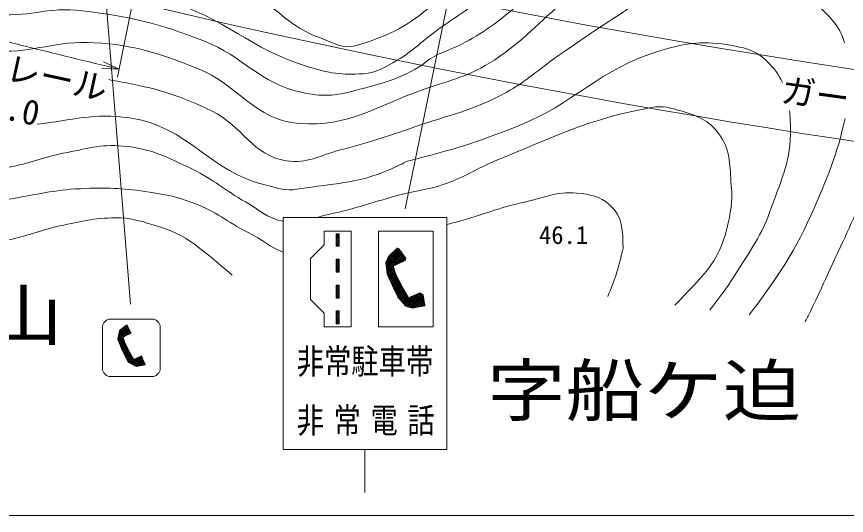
# Model space of a CAD drawing. Units: millimetres, scale not verified. Extents: x 40000 to 680000, y 20000 to 380000.
# Drawn here: x 170196 to 230948, y 205000 to 241531 of the extents above; entities that cross this region are included whole.
import ezdxf
from ezdxf.enums import TextEntityAlignment as Align

# ---------------------------------------------------------------- set-up
doc = ezdxf.new("R2010")
doc.units = ezdxf.units.MM
doc.header["$LTSCALE"] = 1000
for name, color, linetype, lineweight in [('M-BGD', 7, 'Continuous', 13), ('M-STR-HTXT', 7, 'Continuous', 13), ('M-STR-STRC', 7, 'Continuous', 13), ('M-TTL-BAND', 7, 'Continuous', 13)]:
    doc.layers.add(name, color=color, linetype=linetype, lineweight=lineweight)
doc.layers.add('M-BMK-HTXT', color=7, linetype='Continuous')
doc.styles.add('ＭＳ ゴシック', font='')
doc.styles.get('ＭＳ ゴシック').set_extended_font_data('MS Gothic')

msp = doc.modelspace()

# ---------------------------------------------------------------- linework, layer by layer
at = {"layer": 'M-BGD'}
for points, knots in [([(125243, 229440), (127839, 231194), (129807, 231882), (132543, 233855), (136525, 236726), (138413, 238775), (142208, 241887), (144867, 244066), (146229, 245457), (149045, 247428), (150475, 248429), (151291, 249000), (152878, 249727), (155144, 250767), (156587, 251155), (159078, 251241), (160894, 251303), (161872, 250687), (163580, 250065), (165684, 249297), (166536, 248151), (168619, 247329), (169950, 246804), (170705, 246490), (172109, 246217), (175911, 245477), (178149, 245724), (181946, 244956), (184008, 244539), (185108, 244044), (187050, 243233), (189320, 242284), (190112, 240774), (192436, 239966), (193430, 239621), (194065, 239114), (195072, 239417), (197285, 240085), (198555, 240654), (200330, 242135), (200788, 242517), (200972, 242811), (201416, 243210), (202917, 244561), (204299, 244701), (205602, 246244), (206464, 247265), (206693, 248021), (207425, 249139), (208208, 250336), (208751, 250935), (209545, 252124), (209789, 252489), (209870, 252607), (210164, 253064)], [0, 0, 0, 0, 1, 1, 1, 2, 2, 2, 3, 3, 3, 4, 4, 4, 5, 5, 5, 6, 6, 6, 7, 7, 7, 8, 8, 8, 9, 9, 9, 10, 10, 10, 11, 11, 11, 12, 12, 12, 13, 13, 13, 14, 14, 14, 15, 15, 15, 16, 16, 16, 17, 17, 17, 18, 18, 18, 18]), ([(130042, 227940), (133156, 230054), (135494, 231163), (138883, 233579), (142082, 235859), (143673, 237403), (146663, 239951), (147356, 240542), (147688, 240941), (148414, 241492), (149750, 242508), (150639, 242880), (152125, 243661), (153674, 244476), (154493, 245091), (156175, 245576), (157227, 245880), (157890, 245786), (158977, 245653), (161700, 245319), (162848, 243814), (165409, 242828), (166565, 242383), (167165, 241921), (168392, 241749), (170956, 241389), (172448, 242288), (175017, 241963), (178566, 241515), (180574, 241055), (183904, 239746), (186835, 238593), (187963, 236667), (191039, 235986), (192546, 235653), (193500, 235708), (194989, 236117), (196872, 236633), (197997, 236858), (199677, 237853), (200010, 238051), (200147, 238236), (200477, 238438), (201423, 239019), (202078, 239110), (203047, 239651), (204566, 240498), (205363, 241085), (206693, 242204), (207924, 243240), (208520, 243927), (209620, 245101), (210463, 246000), (210882, 246552), (211693, 247481), (212628, 248551), (212922, 248886), (214092, 250217)], [0, 0, 0, 0, 1, 1, 1, 2, 2, 2, 3, 3, 3, 4, 4, 4, 5, 5, 5, 6, 6, 6, 7, 7, 7, 8, 8, 8, 9, 9, 9, 10, 10, 10, 11, 11, 11, 12, 12, 12, 13, 13, 13, 14, 14, 14, 15, 15, 15, 16, 16, 16, 17, 17, 17, 18, 18, 18, 19, 19, 19, 19]), ([(127493, 228737), (132677, 231866), (134684, 233067), (139195, 236484), (142940, 239321), (144498, 241628), (148456, 244160), (150533, 245488), (151762, 246205), (154102, 246980), (156511, 247777), (157992, 248154), (160523, 247970), (163948, 247721), (165221, 245206), (168561, 244408), (169818, 244107), (170557, 244119), (171837, 243945), (175480, 243451), (177640, 243749), (181168, 242717), (185461, 241461), (187255, 239145), (191540, 237862), (193062, 237406), (193993, 237207), (195576, 237351), (196614, 237445), (197150, 237820), (198055, 238338), (199244, 239019), (199751, 239641), (200859, 240448), (202199, 241425), (203017, 241881), (204327, 242898), (205415, 243742), (206101, 244143), (207033, 245156), (207338, 245489), (207588, 245795), (207810, 246093)], [0, 0, 0, 0, 1, 1, 1, 2, 2, 2, 3, 3, 3, 4, 4, 4, 5, 5, 5, 6, 6, 6, 7, 7, 7, 8, 8, 8, 9, 9, 9, 10, 10, 10, 11, 11, 11, 12, 12, 12, 13, 13, 13, 14, 14, 14, 14]), ([(168910, 239011), (171425, 238881), (173122, 239781), (175885, 239620), (178904, 239444), (180579, 238843), (183395, 237744), (186494, 236534), (187576, 233948), (190894, 233707), (194552, 233441), (196490, 234973), (199952, 236183), (202036, 236911), (203326, 237139), (205172, 238351), (207419, 239826), (208349, 241089), (210443, 242774), (211995, 244023), (212884, 244700), (214476, 245897), (215595, 246738), (215955, 247006), (217357, 248027)], [0, 0, 0, 0, 1, 1, 1, 2, 2, 2, 3, 3, 3, 4, 4, 4, 5, 5, 5, 6, 6, 6, 7, 7, 7, 8, 8, 8, 8]), ([(230810, 239616), (230445, 240917), (229641, 241605), (228588, 242628), (228332, 242877), (228181, 243025), (227860, 243183), (226423, 243889), (225629, 244513), (224034, 244659), (222900, 244763), (222248, 244686), (221122, 244520), (219760, 244321), (218978, 244195), (217699, 243687), (216068, 243040), (215334, 242305), (213854, 241363), (212245, 240338), (211372, 239719), (209803, 238634), (208320, 237608), (207613, 236837), (206030, 235974), (203552, 234624), (201937, 234346), (199268, 233429), (197162, 232706), (195978, 232297), (193821, 231741), (192331, 231357), (191479, 230737), (189957, 230969), (187411, 231359), (186790, 233508), (184468, 234624), (182160, 235733), (180755, 236184), (178241, 236673), (177771, 236764), (177354, 236845), (176960, 236913)], [0, 0, 0, 0, 1, 1, 1, 2, 2, 2, 3, 3, 3, 4, 4, 4, 5, 5, 5, 6, 6, 6, 7, 7, 7, 8, 8, 8, 9, 9, 9, 10, 10, 10, 11, 11, 11, 12, 12, 12, 13, 13, 13, 14, 14, 14, 14]), ([(226269, 236704), (226014, 237247), (225651, 237760), (225132, 238270), (224238, 239149), (223395, 239273), (222158, 239476), (220276, 239786), (219126, 239560), (217297, 239022), (212836, 237710), (211103, 235153), (206772, 233461), (203703, 232262), (202501, 231878), (198728, 230921)], [0, 0, 0, 0, 1, 1, 1, 2, 2, 2, 3, 3, 3, 4, 4, 4, 5, 5, 5, 5]), ([(218395, 220391), (220345, 222497), (221583, 223423), (222191, 225997), (222476, 227204), (222631, 227919), (222519, 229154), (222388, 230592), (222522, 231557), (221731, 232765), (221014, 233860), (220178, 234220), (218923, 234596), (218067, 234852), (217531, 235027), (216652, 234867), (212060, 234032), (209667, 232768), (205345, 231009), (203784, 230373), (203015, 229759), (201417, 229224), (200287, 228846), (199601, 228822), (198448, 228523), (196322, 227971), (195173, 227499), (193026, 227036), (192715, 226969), (192435, 226893), (192171, 226820)], [0, 0, 0, 0, 1, 1, 1, 2, 2, 2, 3, 3, 3, 4, 4, 4, 5, 5, 5, 6, 6, 6, 7, 7, 7, 8, 8, 8, 9, 9, 9, 10, 10, 10, 10]), ([(220957, 220058), (221541, 220783), (222130, 221580), (222734, 222529), (223936, 224419), (224723, 225457), (225470, 227568), (226241, 229750), (226886, 231015), (226853, 233329), (226846, 233790), (226829, 234222), (226790, 234631)], [0, 0, 0, 0, 1, 1, 1, 2, 2, 2, 3, 3, 3, 4, 4, 4, 4]), ([(189702, 226554), (189692, 226555), (189682, 226557), (189672, 226559), (188496, 226766), (187994, 227372), (186954, 227960), (185401, 228837), (184676, 229586), (183065, 230352), (181182, 231247), (180079, 231860), (178002, 232046), (176280, 232200), (175305, 231844), (173606, 231520), (171878, 231190), (170975, 230694), (169235, 230433), (167777, 230214), (166921, 230026), (165465, 230258), (163843, 230516), (163070, 231215), (161682, 232092), (160781, 232661), (160578, 233443), (159591, 233844), (158423, 234317), (157616, 234196), (156368, 234015), (154139, 233693), (153041, 232865), (150999, 231917), (148823, 230907), (147702, 230139), (145675, 228856), (143574, 227527), (142882, 227011), (140456, 225214)], [0, 0, 0, 0, 1, 1, 1, 2, 2, 2, 3, 3, 3, 4, 4, 4, 5, 5, 5, 6, 6, 6, 7, 7, 7, 8, 8, 8, 9, 9, 9, 10, 10, 10, 11, 11, 11, 12, 12, 12, 13, 13, 13, 13]), ([(171692, 233656), (171692, 233656), (171692, 233656), (171692, 233656), (174326, 233941), (175836, 234485), (178460, 234116), (182817, 233502), (184281, 230129), (188570, 229150), (189393, 228962), (189881, 228755), (190715, 228887), (193627, 229346), (195420, 229290), (198070, 230581), (198330, 230708), (198443, 230744), (198728, 230921)], [0, 0, 0, 0, 1, 1, 1, 2, 2, 2, 3, 3, 3, 4, 4, 4, 5, 5, 5, 6, 6, 6, 6]), ([(223834, 219684), (225421, 221786), (227028, 223986), (228358, 227003), (229553, 229714), (230275, 231393), (230846, 234067)], [0, 0, 0, 0, 1, 1, 1, 2, 2, 2, 2]), ([(227910, 219154), (228038, 219385), (228165, 219628), (228287, 219888), (230546, 224684), (231772, 227391), (233904, 232245), (234126, 232750), (234347, 233160), (234554, 233551)], [0, 0, 0, 0, 1, 1, 1, 2, 2, 2, 3, 3, 3, 3]), ([(142419, 225101), (144809, 226661), (145517, 227149), (147634, 228224), (149404, 229123), (150398, 229654), (152280, 230289), (154253, 230954), (155467, 231142), (157548, 231096), (158173, 231082), (158507, 230898), (159095, 230685), (160061, 230336), (160503, 229920), (161404, 229426), (162243, 228965), (162710, 228701), (163549, 228240), (164289, 227833), (164610, 227321), (165446, 227202), (167243, 226947), (168193, 227905), (169981, 228217), (172029, 228574), (173175, 228871), (175253, 228944), (177080, 229008), (178118, 228945), (179927, 228679), (181223, 228488), (181951, 228318), (183180, 227865), (184831, 227257), (185567, 226508), (187139, 225718), (188174, 225197), (188800, 224621), (189702, 224280)], [0, 0, 0, 0, 1, 1, 1, 2, 2, 2, 3, 3, 3, 4, 4, 4, 5, 5, 5, 6, 6, 6, 7, 7, 7, 8, 8, 8, 9, 9, 9, 10, 10, 10, 11, 11, 11, 12, 12, 12, 13, 13, 13, 13]), ([(201702, 226303), (201942, 226369), (202193, 226438), (202455, 226509), (204386, 227034), (205419, 227513), (207373, 227944), (208854, 228270), (209689, 228739), (211201, 228604), (212208, 228513), (212878, 228396), (213639, 227729), (214608, 226879), (214559, 225823), (214599, 224572)], [0, 0, 0, 0, 1, 1, 1, 2, 2, 2, 3, 3, 3, 4, 4, 4, 5, 5, 5, 5]), ([(185980, 222605), (183667, 224498), (182775, 225556), (180199, 226280), (179145, 226576), (178538, 226817), (177442, 226795), (175836, 226762), (174940, 226547), (173370, 226204), (171988, 225901), (171256, 225562), (169878, 225238), (168401, 224891), (167567, 224603), (166050, 224578), (165274, 224565), (164826, 224687), (164103, 224970), (162887, 225445), (162476, 226230), (161286, 226768), (159531, 227561), (158409, 227741), (156490, 227912), (154584, 228081), (153468, 228024), (151601, 227604), (150440, 227344), (149844, 226995), (148758, 226508), (147542, 225962), (147131, 225714), (145743, 224911)], [0, 0, 0, 0, 1, 1, 1, 2, 2, 2, 3, 3, 3, 4, 4, 4, 5, 5, 5, 6, 6, 6, 7, 7, 7, 8, 8, 8, 9, 9, 9, 10, 10, 10, 11, 11, 11, 11])]:
    msp.add_open_spline(points, degree=3, knots=knots, dxfattribs=at)
msp.add_open_spline([(213478, 221030), (213964, 222190), (214233, 222941), (214599, 224572)], degree=3, dxfattribs=at)
at = {"layer": 'M-STR-HTXT'}
for p, q in [((181104, 254397), (177583, 237088)), ((177704, 237684), (176547, 238217)), ((177704, 237684), (176431, 237731))]:
    msp.add_line(p, q, dxfattribs=at)
for centre, start, end in [((328796, 883448), 246.58565, 265.65263), ((328945, 878162), 246.43548, 276.66886), ((329369, 872906), 255.30422, 256.57159)]:
    msp.add_arc(centre, 653077, start, end, dxfattribs=at)
at = {"layer": 'M-STR-STRC'}
for p, q in [((174704, 268429), (178528, 220474)), ((198646, 227460), (205881, 262573)), ((189702, 226820), (201702, 226820)), ((189702, 209820), (189702, 226820)), ((201702, 226820), (201702, 209820)), ((192702, 225820), (194702, 225820)), ((192702, 224820), (192702, 225820)), ((193602, 225620), (193602, 224720)), ((193602, 225620), (193802, 225620)), ((193602, 225594), (193628, 225620)), ((193602, 225453), (193769, 225620)), ((193802, 225364), (193602, 225564)), ((193602, 225312), (193802, 225512)), ((193802, 225222), (193602, 225422)), ((193802, 225505), (193687, 225620)), ((193802, 225620), (193802, 224720)), ((194702, 225820), (194702, 218820)), ((196702, 225820), (200702, 225820)), ((196702, 218820), (196702, 225820)), ((200702, 225820), (200702, 218820)), ((191702, 223820), (192702, 224820)), ((193602, 225170), (193802, 225370)), ((193802, 225081), (193602, 225281)), ((193602, 225029), (193802, 225229)), ((193802, 224940), (193602, 225140)), ((193602, 224887), (193802, 225087)), ((193802, 224798), (193602, 224998)), ((193602, 224746), (193802, 224946)), ((193738, 224720), (193602, 224857)), ((193718, 224720), (193802, 224804)), ((193802, 224720), (193602, 224720)), ((197227, 223539), (198195, 224507)), ((197236, 223407), (198255, 224425)), ((197251, 223281), (198315, 224344)), ((197267, 223155), (198375, 224263)), ((197283, 223029), (198435, 224182)), ((197351, 223804), (198106, 224560)), ((197423, 223960), (198056, 224571)), ((198384, 223549), (197703, 224230)), ((198481, 223594), (197775, 224300)), ((198578, 223638), (197847, 224369)), ((198649, 223708), (197919, 224439)), ((198679, 223820), (197991, 224508)), ((198056, 224571), (198166, 224545)), ((198368, 224272), (198073, 224567)), ((198166, 224545), (198685, 223844)), ((191702, 220820), (191702, 223820)), ((193802, 223770), (193602, 223770)), ((193602, 223770), (193602, 222820)), ((193602, 223769), (193603, 223770)), ((193602, 223628), (193745, 223770)), ((193802, 223506), (193602, 223706)), ((193602, 223486), (193802, 223686)), ((193802, 223647), (193679, 223770)), ((193802, 223770), (193802, 222820)), ((197221, 223526), (197423, 223960)), ((197811, 223132), (197283, 223660)), ((197298, 222904), (198495, 224100)), ((197818, 223266), (197328, 223756)), ((197909, 223317), (197373, 223853)), ((198000, 223368), (197418, 223949)), ((198094, 223415), (197487, 224022)), ((198191, 223460), (197559, 224091)), ((198288, 223504), (197631, 224161)), ((197782, 223246), (198555, 224019)), ((198638, 223666), (198031, 223386)), ((198091, 223414), (198616, 223938)), ((198354, 223535), (198676, 223857)), ((198617, 223656), (198642, 223681)), ((198685, 223844), (198638, 223666)), ((193802, 223364), (193602, 223564)), ((193602, 223345), (193802, 223545)), ((193802, 223223), (193602, 223423)), ((193602, 223203), (193802, 223403)), ((193802, 223082), (193602, 223282)), ((193602, 223062), (193802, 223262)), ((193802, 222940), (193602, 223140)), ((193602, 222921), (193802, 223121)), ((193780, 222820), (193602, 222999)), ((193643, 222820), (193802, 222979)), ((197327, 222676), (197221, 223526)), ((197949, 222712), (197233, 223427)), ((197880, 222922), (197238, 223563)), ((198066, 222453), (197253, 223266)), ((198205, 222172), (197273, 223104)), ((197314, 222778), (197776, 223240)), ((197335, 222657), (197811, 223133)), ((197379, 222560), (197846, 223027)), ((197775, 223242), (198031, 223386)), ((197971, 222645), (197775, 223242)), ((193639, 222820), (193602, 222857)), ((193802, 222820), (193602, 222820)), ((193785, 222820), (193802, 222838)), ((198345, 221891), (197294, 222943)), ((198503, 221592), (197314, 222781)), ((197713, 221809), (197327, 222676)), ((198697, 221256), (197367, 222587)), ((197422, 222462), (197881, 222920)), ((197466, 222364), (197916, 222814)), ((197509, 222266), (197950, 222707)), ((197553, 222168), (197990, 222605)), ((197596, 222070), (198037, 222511)), ((197640, 221972), (198084, 222416)), ((197971, 222645), (198438, 221704)), ((193802, 221870), (193602, 221870)), ((193602, 221870), (193602, 220920)), ((193602, 221810), (193662, 221870)), ((193602, 221669), (193802, 221869)), ((193802, 221587), (193602, 221787)), ((193802, 221729), (193660, 221870)), ((193802, 221870), (193802, 220920)), ((193802, 221870), (193802, 221870)), ((198891, 220920), (197480, 222332)), ((199432, 220239), (197593, 222077)), ((197683, 221874), (198131, 222322)), ((199313, 220216), (197707, 221823)), ((197713, 221809), (198120, 220950)), ((197728, 221777), (198178, 222227)), ((197773, 221681), (198225, 222133)), ((197819, 221585), (198272, 222038)), ((197864, 221489), (198319, 221944)), ((197910, 221393), (198366, 221849)), ((197955, 221297), (198413, 221755)), ((193602, 221527), (193802, 221727)), ((193802, 221446), (193602, 221646)), ((193602, 221386), (193802, 221586)), ((193802, 221304), (193602, 221504)), ((193602, 221244), (193802, 221444)), ((193802, 221163), (193602, 221363)), ((193602, 221103), (193802, 221303)), ((193802, 221021), (193602, 221221)), ((193602, 220961), (193802, 221161)), ((199194, 220194), (197833, 221554)), ((199021, 220225), (197961, 221286)), ((198001, 221201), (198462, 221663)), ((198046, 221106), (198514, 221573)), ((198091, 221010), (198565, 221484)), ((198145, 220922), (198617, 221394)), ((198213, 220848), (198669, 221304)), ((198280, 220774), (198721, 221215)), ((198438, 221704), (198901, 220904)), ((198684, 220329), (199596, 221241)), ((198787, 220291), (199769, 221273)), ((198897, 220260), (199857, 221219)), ((199008, 220229), (199945, 221166)), ((199725, 221300), (199116, 221022)), ((200072, 220447), (199377, 221142)), ((200046, 220615), (199475, 221186)), ((200019, 220782), (199572, 221230)), ((199993, 220950), (199669, 221275)), ((199961, 221156), (199725, 221300)), ((199967, 221118), (199879, 221206)), ((200084, 220369), (199961, 221156)), ((192702, 219820), (191702, 220820)), ((193762, 220920), (193602, 221080)), ((193620, 220920), (193602, 220939)), ((193802, 220920), (193602, 220920)), ((193702, 220920), (193802, 221020)), ((198825, 220280), (198088, 221017)), ((198120, 220950), (198695, 220316)), ((198347, 220700), (198773, 221125)), ((198414, 220625), (198825, 221036)), ((198482, 220551), (198877, 220946)), ((198549, 220477), (199067, 220995)), ((198616, 220403), (199336, 221122)), ((198901, 220904), (199116, 221022)), ((199551, 220261), (198906, 220906)), ((199670, 220283), (198997, 220956)), ((199789, 220306), (199088, 221007)), ((199118, 220198), (199977, 221056)), ((199908, 220328), (199183, 221053)), ((199270, 220208), (199996, 220934)), ((200027, 220350), (199280, 221097)), ((199444, 220241), (200015, 220812)), ((199618, 220274), (200034, 220689)), ((199792, 220306), (200053, 220567)), ((193802, 219970), (193602, 219970)), ((193602, 219970), (193602, 219020)), ((193602, 219867), (193705, 219970)), ((193602, 219726), (193802, 219926)), ((193802, 219801), (193633, 219970)), ((193802, 219943), (193775, 219970)), ((193802, 219970), (193802, 219020)), ((198695, 220316), (199156, 220187)), ((199156, 220187), (200074, 220359)), ((199966, 220339), (200072, 220445)), ((200074, 220359), (200084, 220369)), ((176773, 219297), (176958, 219374)), ((176958, 219374), (180234, 219374)), ((180234, 219374), (180419, 219297)), ((192702, 218820), (192702, 219820)), ((193802, 219660), (193602, 219860)), ((193602, 219584), (193802, 219784)), ((193802, 219519), (193602, 219719)), ((193602, 219443), (193802, 219643)), ((193802, 219377), (193602, 219577)), ((193602, 219302), (193802, 219502)), ((193802, 219236), (193602, 219436)), ((193602, 219160), (193802, 219360)), ((176496, 218912), (176573, 219097)), ((176496, 215636), (176496, 218912)), ((176573, 219097), (176773, 219297)), ((177635, 218074), (178350, 218789)), ((177675, 218255), (178301, 218881)), ((177715, 218436), (178154, 218875)), ((177740, 218549), (178259, 218958)), ((178459, 218283), (177993, 218749)), ((178556, 218327), (178072, 218811)), ((178483, 218542), (178151, 218873)), ((178319, 218847), (178231, 218936)), ((178259, 218958), (178590, 218343)), ((180620, 219097), (180419, 219297)), ((180696, 218912), (180620, 219097)), ((180696, 218912), (180696, 215636)), ((194702, 218820), (192702, 218820)), ((193802, 219094), (193602, 219294)), ((193735, 219020), (193602, 219153)), ((193802, 219020), (193602, 219020)), ((193604, 219020), (193802, 219219)), ((193745, 219020), (193802, 219077)), ((200702, 218820), (196702, 218820)), ((177599, 217908), (177740, 218549)), ((177602, 217899), (178400, 218697)), ((177642, 217798), (178449, 218605)), ((178122, 217630), (177643, 218109)), ((178053, 217840), (177669, 218225)), ((177988, 218047), (177694, 218341)), ((178078, 218098), (177719, 218457)), ((178169, 218149), (177756, 218562)), ((178266, 218193), (177835, 218624)), ((178363, 218238), (177914, 218686)), ((177986, 218046), (178165, 218147)), ((178091, 218105), (178498, 218513)), ((178590, 218343), (178165, 218147)), ((178367, 218240), (178548, 218421)), ((177942, 217043), (177599, 217908)), ((178261, 217350), (177618, 217993)), ((178400, 217069), (177624, 217846)), ((177683, 217697), (177997, 218012)), ((178575, 216753), (177717, 217611)), ((177723, 217596), (178032, 217905)), ((177763, 217494), (178067, 217798)), ((177803, 217393), (178102, 217692)), ((177843, 217292), (178142, 217590)), ((177883, 217191), (178188, 217496)), ((178123, 217628), (177986, 218046)), ((178123, 217628), (178450, 216969)), ((178770, 216417), (177810, 217377)), ((179107, 215938), (177902, 217142)), ((177924, 217089), (178235, 217401)), ((177942, 217043), (178375, 216219)), ((177968, 216993), (178282, 217307)), ((178017, 216900), (178329, 217212)), ((178066, 216807), (178376, 217118)), ((178114, 216715), (178423, 217023)), ((178163, 216622), (178472, 216931)), ((178450, 216969), (178774, 216409)), ((178989, 215915), (178032, 216872)), ((178740, 216022), (178188, 216574)), ((178212, 216529), (178524, 216841)), ((178260, 216436), (178576, 216752)), ((178309, 216344), (178628, 216662)), ((178358, 216251), (178679, 216572)), ((178435, 216186), (178731, 216483)), ((178527, 216137), (178830, 216440)), ((178619, 216087), (179107, 216575)), ((178711, 216038), (179353, 216680)), ((178774, 216409), (178925, 216492)), ((179225, 215961), (178776, 216410)), ((178803, 215988), (179392, 216578)), ((179343, 215984), (178867, 216461)), ((178895, 215939), (179432, 216476)), ((179350, 216687), (178925, 216492)), ((179462, 216008), (178961, 216509)), ((179017, 215920), (179471, 216374)), ((179580, 216031), (179058, 216553)), ((179530, 216222), (179155, 216597)), ((179441, 216453), (179252, 216642)), ((179352, 216683), (179349, 216686)), ((179602, 216035), (179350, 216687)), ((178434, 216187), (178345, 216276)), ((178375, 216219), (178953, 215908)), ((178953, 215908), (179602, 216035)), ((179193, 215955), (179510, 216272)), ((179369, 215989), (179550, 216170)), ((179545, 216024), (179589, 216068)), ((176573, 215451), (176496, 215636)), ((176773, 215250), (176573, 215451)), ((176958, 215174), (176773, 215250)), ((180234, 215174), (176958, 215174)), ((180234, 215174), (180419, 215250)), ((180419, 215250), (180620, 215451)), ((180620, 215451), (180696, 215636)), ((189702, 209820), (201702, 209820)), ((195702, 209820), (195702, 206678))]:
    msp.add_line(p, q, dxfattribs=at)
at = {"layer": 'M-TTL-BAND'}
msp.add_line((40000, 205000), (579000, 205000), dxfattribs=at)

# ---------------------------------------------------------------- texts
at = {"layer": 'M-BGD', "style": 'ＭＳ ゴシック'}
msp.add_text('46.1', height=1320, dxfattribs=at).set_placement((208444, 224484), align=Align.BOTTOM_LEFT)
at = {"layer": 'M-BMK-HTXT', "style": 'ＭＳ ゴシック', "width": 1.15}
for s, p in [('字森脇西山', (159221, 216699)), ('字船ケ迫', (216134, 211210))]:
    msp.add_text(s, height=3666, dxfattribs=at).set_placement(p, align=Align.BOTTOM_CENTER)
at = {"layer": 'M-STR-HTXT', "style": 'ＭＳ ゴシック'}
for s, rotation, p in [('ガードレール', 347.591, (169167, 236395)), ('ガードレール\u3000L=500.0', 352.081, (238996, 232933)), ('L=13.0', 347.591, (167878, 233774))]:
    msp.add_text(s, height=1833, rotation=rotation, dxfattribs=at).set_placement(p, align=Align.BOTTOM_CENTER)
at = {"layer": 'M-STR-STRC', "style": 'ＭＳ ゴシック', "width": 0.8}
msp.add_text('非常駐車帯', height=1833, dxfattribs=at).set_placement((190702, 214820), align=Align.BOTTOM_LEFT)
at = {"layer": 'M-STR-STRC', "insert": (190702, 210820), "char_height": 1833, "attachment_point": 7, "style": 'ＭＳ ゴシック'}
msp.add_mtext('\\T1.35;\\W0.8;非常電話', dxfattribs=at)

doc.saveas('drawing.dxf')
